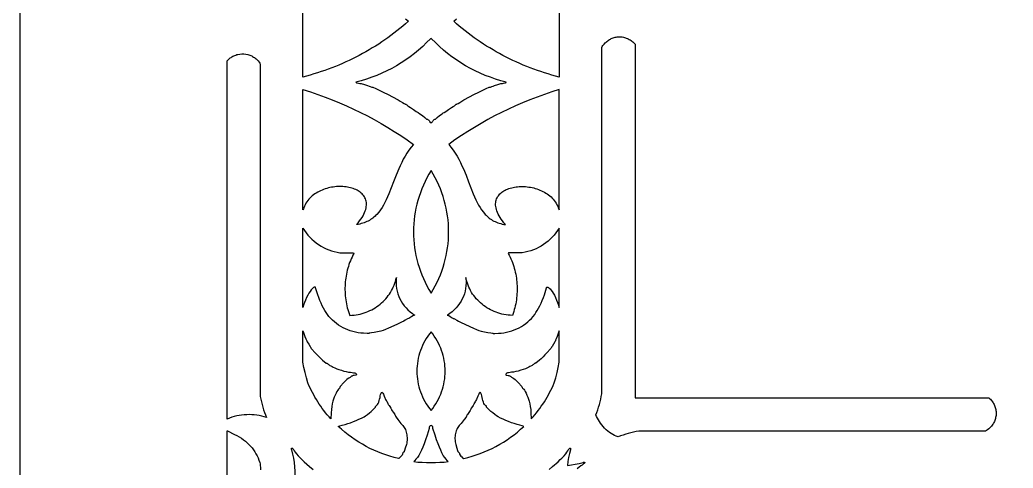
# Model space of a CAD drawing. Extents: x -580 to 993, y -400 to 388.
# Drawn here: x 598.1 to 741.9, y -321.4 to -256.4 of the extents above; entities that cross this region are included whole.
import ezdxf

# ---------------------------------------------------------------- set-up
doc = ezdxf.new("R2010")
doc.units = 0
doc.layers.add('LAYER_1', color=18, linetype='CONTINUOUS')

msp = doc.modelspace()

# ---------------------------------------------------------------- linework, layer by layer
at = {"layer": 'LAYER_1'}
for points in [[(598.06, -400.26), (993.06, -400.26), (993.06, -5.26), (598.06, -5.26)], [(657.6, -259.16), (657.51, -259.17), (656.96, -259.74), (656.39, -260.28), (655.8, -260.81), (655.2, -261.31), (654.57, -261.79), (653.93, -262.24), (653.27, -262.67), (652.59, -263.08), (651.9, -263.47), (651.2, -263.83), (650.48, -264.17), (649.75, -264.48), (649, -264.76), (648.25, -265.02), (647.48, -265.25), (646.7, -265.46), (646.71, -265.48), (646.73, -265.5), (646.8, -265.54), (646.92, -265.58), (647.09, -265.61), (647.27, -265.64), (647.47, -265.68), (647.94, -265.8), (648.41, -265.94), (648.62, -266.02), (648.8, -266.09), (649, -266.17), (649.13, -266.2), (649.18, -266.21), (649.27, -266.24), (649.52, -266.35), (650.67, -266.89), (651.4, -267.25), (652.01, -267.57), (652.83, -268.02), (653.13, -268.2), (653.44, -268.4), (653.69, -268.56), (653.79, -268.61), (653.84, -268.63), (653.88, -268.64), (653.94, -268.67), (654.01, -268.71), (654.07, -268.76), (654.22, -268.88), (654.37, -268.98), (654.64, -269.14), (655.05, -269.41), (655.46, -269.69), (655.71, -269.85), (655.98, -270.03), (656.35, -270.3), (656.69, -270.57), (656.8, -270.67), (656.86, -270.73), (656.89, -270.77), (656.94, -270.8), (656.98, -270.82), (657.03, -270.83), (657.07, -270.84), (657.13, -270.87), (657.19, -270.91), (657.25, -270.97), (657.31, -271.04), (657.36, -271.11), (657.4, -271.18), (657.42, -271.24), (657.43, -271.28), (657.46, -271.31), (657.51, -271.31), (657.6, -271.31), (657.68, -271.31), (657.73, -271.31), (657.76, -271.28), (657.77, -271.24), (657.79, -271.18), (657.83, -271.11), (657.88, -271.04), (657.94, -270.97), (658, -270.91), (658.06, -270.87), (658.12, -270.84), (658.16, -270.83), (658.21, -270.82), (658.25, -270.8), (658.3, -270.77), (658.33, -270.73), (658.39, -270.67), (658.5, -270.57), (658.84, -270.3), (659.21, -270.03), (659.36, -269.92), (659.48, -269.85), (659.73, -269.69), (660.14, -269.41), (660.55, -269.14), (660.82, -268.98), (660.97, -268.88), (661.12, -268.76), (661.25, -268.67), (661.31, -268.64), (661.35, -268.63), (661.4, -268.61), (661.5, -268.56), (661.75, -268.4), (662.06, -268.2), (662.36, -268.02), (663.18, -267.57), (663.79, -267.25), (664.52, -266.89), (665.67, -266.35), (665.92, -266.24), (666.01, -266.21), (666.06, -266.2), (666.19, -266.17), (666.39, -266.09), (666.57, -266.02), (666.78, -265.94), (667.25, -265.8), (667.72, -265.68), (667.92, -265.64), (668.1, -265.61), (668.27, -265.58), (668.39, -265.54), (668.46, -265.5), (668.48, -265.48), (668.49, -265.46), (667.71, -265.25), (666.94, -265.02), (666.19, -264.76), (665.44, -264.48), (664.71, -264.17), (663.99, -263.83), (663.29, -263.47), (662.6, -263.08), (661.92, -262.67), (661.26, -262.24), (660.62, -261.79), (659.99, -261.31), (659.39, -260.81), (658.8, -260.28), (658.23, -259.74), (657.68, -259.17)], [(682.71, -315.6), (682.5, -315.36), (682.3, -315.12), (682.13, -314.87), (681.97, -314.63), (681.82, -314.39), (681.69, -314.14), (681.57, -313.9), (681.46, -313.65), (681.61, -313.29), (681.74, -312.92), (681.86, -312.54), (681.98, -312.16), (682.08, -311.78), (682.17, -311.4), (682.25, -311.01), (682.32, -310.62), (682.32, -260.42), (682.38, -260.29), (682.49, -260.13), (682.65, -259.94), (682.82, -259.76), (682.94, -259.65), (683.05, -259.55), (683.17, -259.46), (683.3, -259.37), (683.43, -259.29), (683.56, -259.22), (683.69, -259.15), (683.83, -259.09), (683.97, -259.04), (684.12, -259), (684.26, -258.97), (684.41, -258.94), (684.55, -258.92), (684.7, -258.9), (684.85, -258.9), (685, -258.9), (685.15, -258.91), (685.29, -258.92), (685.44, -258.95), (685.59, -258.98), (685.73, -259.02), (685.87, -259.07), (686.02, -259.12), (686.15, -259.19), (686.29, -259.26), (686.42, -259.34), (686.55, -259.42), (686.68, -259.52), (686.8, -259.62), (686.91, -259.73), (687.03, -259.84), (687.13, -259.97), (687.13, -311.18), (738.35, -311.18), (738.47, -311.29), (738.59, -311.4), (738.7, -311.52), (738.8, -311.64), (738.9, -311.77), (738.98, -311.9), (739.06, -312.03), (739.13, -312.16), (739.19, -312.3), (739.25, -312.44), (739.3, -312.59), (739.34, -312.73), (739.37, -312.88), (739.39, -313.02), (739.41, -313.17), (739.42, -313.32), (739.42, -313.47), (739.42, -313.62), (739.4, -313.76), (739.38, -313.91), (739.35, -314.06), (739.32, -314.2), (739.27, -314.35), (739.22, -314.49), (739.17, -314.62), (739.1, -314.76), (739.03, -314.89), (738.95, -315.02), (738.86, -315.15), (738.77, -315.27), (738.67, -315.38), (738.56, -315.49), (738.37, -315.67), (738.19, -315.83), (738.03, -315.93), (737.9, -316), (687.69, -316), (687.31, -316.07), (686.92, -316.15), (686.54, -316.24), (686.15, -316.34), (685.78, -316.45), (685.4, -316.58), (685.03, -316.71), (684.67, -316.86), (684.42, -316.75), (684.18, -316.63), (683.93, -316.5), (683.69, -316.35), (683.44, -316.19), (683.2, -316.02), (682.96, -315.82)], [(628.06, -262.39), (628.16, -262.27), (628.28, -262.16), (628.39, -262.05), (628.51, -261.96), (628.64, -261.87), (628.77, -261.78), (628.9, -261.71), (629.04, -261.64), (629.17, -261.58), (629.32, -261.53), (629.46, -261.48), (629.6, -261.44), (629.9, -261.39), (630.19, -261.36), (630.49, -261.37), (630.78, -261.4), (631.07, -261.46), (631.36, -261.55), (631.5, -261.61), (631.63, -261.67), (631.76, -261.74), (631.89, -261.82), (632.02, -261.9), (632.14, -261.99), (632.25, -262.09), (632.37, -262.19), (632.54, -262.37), (632.7, -262.55), (632.81, -262.69), (632.87, -262.82), (632.87, -311), (632.95, -311.39), (633.03, -311.78), (633.12, -312.16), (633.23, -312.54), (633.35, -312.92), (633.48, -313.29), (633.62, -313.66), (633.78, -314.02), (633.42, -313.92), (633.07, -313.83), (632.71, -313.75), (632.35, -313.7), (631.99, -313.65), (631.63, -313.63), (631.26, -313.62), (630.9, -313.63), (630.53, -313.65), (630.17, -313.69), (629.81, -313.74), (629.45, -313.82), (629.1, -313.9), (628.75, -314.01), (628.4, -314.13), (628.06, -314.26)], [(639.05, -266.54), (640.12, -266.88), (641.19, -267.24), (642.25, -267.62), (643.3, -268.03), (644.34, -268.45), (645.37, -268.9), (646.39, -269.37), (647.4, -269.86), (648.4, -270.36), (649.38, -270.89), (650.36, -271.44), (651.32, -272.01), (652.27, -272.6), (653.21, -273.21), (654.13, -273.84), (655.04, -274.48), (654.71, -274.89), (654.39, -275.32), (654.1, -275.75), (653.83, -276.19), (653.58, -276.64), (653.35, -277.1), (653.12, -277.56), (652.92, -278.02), (652.53, -278.95), (652.17, -279.88), (651.82, -280.78), (651.48, -281.66), (651.3, -282.08), (651.11, -282.49), (650.92, -282.89), (650.71, -283.27), (650.5, -283.63), (650.27, -283.98), (650.02, -284.3), (649.76, -284.61), (649.62, -284.75), (649.48, -284.89), (649.33, -285.02), (649.18, -285.15), (649.02, -285.27), (648.85, -285.38), (648.68, -285.48), (648.5, -285.58), (648.32, -285.67), (648.12, -285.76), (647.92, -285.83), (647.72, -285.9), (647.5, -285.96), (647.28, -286.02), (647.05, -286.06), (646.81, -286.09), (647.04, -285.82), (647.25, -285.56), (647.44, -285.3), (647.6, -285.05), (647.75, -284.81), (647.87, -284.57), (647.98, -284.34), (648.07, -284.11), (648.14, -283.89), (648.19, -283.68), (648.22, -283.47), (648.24, -283.27), (648.24, -283.08), (648.23, -282.9), (648.2, -282.72), (648.16, -282.55), (648.1, -282.38), (648.03, -282.22), (647.95, -282.07), (647.85, -281.93), (647.74, -281.79), (647.62, -281.66), (647.49, -281.54), (647.35, -281.42), (647.2, -281.32), (647.04, -281.21), (646.88, -281.12), (646.7, -281.03), (646.52, -280.96), (646.32, -280.88), (646.13, -280.82), (645.92, -280.76), (645.71, -280.72), (645.5, -280.67), (645.28, -280.64), (645.06, -280.62), (644.83, -280.6), (644.6, -280.59), (644.37, -280.59), (644.14, -280.59), (643.9, -280.6), (643.67, -280.63), (643.43, -280.66), (643.2, -280.69), (642.96, -280.74), (642.73, -280.79), (642.5, -280.85), (642.27, -280.92), (642.04, -281), (641.82, -281.09), (641.6, -281.19), (641.39, -281.29), (641.18, -281.4), (640.97, -281.52), (640.78, -281.65), (640.58, -281.79), (640.4, -281.94), (640.22, -282.09), (640.06, -282.25), (639.9, -282.43), (639.75, -282.61), (639.61, -282.8), (639.48, -283), (639.36, -283.21), (639.25, -283.45), (639.17, -283.67), (639.11, -283.83), (639.05, -283.94)], [(676.14, -266.54), (675.07, -266.88), (674, -267.24), (672.94, -267.62), (671.89, -268.03), (670.85, -268.45), (669.82, -268.9), (668.8, -269.37), (667.79, -269.86), (666.79, -270.36), (665.81, -270.89), (664.83, -271.44), (663.87, -272.01), (662.92, -272.6), (661.98, -273.21), (661.06, -273.84), (660.15, -274.48), (660.48, -274.89), (660.8, -275.32), (661.09, -275.75), (661.36, -276.19), (661.61, -276.64), (661.84, -277.1), (662.07, -277.56), (662.27, -278.02), (662.66, -278.95), (663.02, -279.88), (663.37, -280.78), (663.71, -281.66), (663.89, -282.08), (664.08, -282.49), (664.27, -282.89), (664.48, -283.27), (664.69, -283.63), (664.92, -283.98), (665.17, -284.3), (665.43, -284.61), (665.57, -284.75), (665.71, -284.89), (665.86, -285.02), (666.01, -285.15), (666.17, -285.27), (666.34, -285.38), (666.51, -285.48), (666.69, -285.58), (666.87, -285.67), (667.07, -285.76), (667.27, -285.83), (667.47, -285.9), (667.69, -285.96), (667.91, -286.02), (668.14, -286.06), (668.38, -286.09), (668.15, -285.82), (667.94, -285.56), (667.75, -285.3), (667.59, -285.05), (667.44, -284.81), (667.32, -284.57), (667.21, -284.34), (667.12, -284.11), (667.05, -283.89), (667, -283.68), (666.97, -283.47), (666.95, -283.27), (666.95, -283.08), (666.96, -282.9), (666.99, -282.72), (667.03, -282.55), (667.09, -282.38), (667.16, -282.22), (667.24, -282.07), (667.34, -281.93), (667.45, -281.79), (667.57, -281.66), (667.7, -281.54), (667.84, -281.42), (667.99, -281.32), (668.15, -281.21), (668.31, -281.12), (668.49, -281.03), (668.68, -280.96), (668.87, -280.88), (669.06, -280.82), (669.27, -280.76), (669.48, -280.72), (669.69, -280.67), (669.91, -280.64), (670.13, -280.62), (670.36, -280.6), (670.59, -280.59), (670.82, -280.59), (671.05, -280.59), (671.29, -280.6), (671.52, -280.63), (671.76, -280.66), (671.99, -280.69), (672.23, -280.74), (672.46, -280.79), (672.69, -280.85), (672.92, -280.92), (673.15, -281), (673.37, -281.09), (673.59, -281.19), (673.8, -281.29), (674.01, -281.4), (674.22, -281.52), (674.41, -281.65), (674.61, -281.79), (674.79, -281.94), (674.97, -282.09), (675.13, -282.25), (675.29, -282.43), (675.44, -282.61), (675.58, -282.8), (675.71, -283), (675.83, -283.21), (675.94, -283.45), (676.02, -283.67), (676.08, -283.83), (676.14, -283.94)], [(657.6, -278.28), (657.29, -278.8), (657, -279.32), (656.73, -279.85), (656.48, -280.39), (656.25, -280.93), (656.05, -281.48), (655.86, -282.03), (655.69, -282.59), (655.54, -283.15), (655.41, -283.71), (655.3, -284.28), (655.21, -284.85), (655.14, -285.42), (655.09, -286), (655.06, -286.57), (655.05, -287.15), (655.06, -287.72), (655.09, -288.3), (655.14, -288.87), (655.21, -289.44), (655.3, -290.01), (655.41, -290.58), (655.54, -291.14), (655.69, -291.71), (655.86, -292.26), (656.05, -292.82), (656.25, -293.36), (656.48, -293.91), (656.73, -294.44), (657, -294.97), (657.29, -295.5), (657.6, -296.01), (657.9, -295.5), (658.19, -294.97), (658.46, -294.44), (658.71, -293.91), (658.94, -293.36), (659.15, -292.82), (659.33, -292.26), (659.5, -291.71), (659.65, -291.14), (659.78, -290.58), (659.89, -290.01), (659.98, -289.44), (660.05, -288.87), (660.1, -288.3), (660.13, -287.72), (660.14, -287.15), (660.13, -286.57), (660.1, -286), (660.05, -285.42), (659.98, -284.85), (659.89, -284.28), (659.78, -283.71), (659.65, -283.15), (659.5, -282.59), (659.33, -282.03), (659.15, -281.48), (658.94, -280.93), (658.71, -280.39), (658.46, -279.85), (658.19, -279.32), (657.9, -278.8)], [(639.05, -286.6), (639.27, -286.96), (639.51, -287.3), (639.77, -287.62), (640.04, -287.93), (640.34, -288.22), (640.65, -288.5), (640.97, -288.75), (641.31, -288.99), (641.66, -289.21), (642.02, -289.41), (642.39, -289.59), (642.78, -289.75), (643.17, -289.89), (643.58, -290.01), (643.99, -290.1), (644.4, -290.18), (644.79, -290.19), (645.24, -290.2), (646.39, -290.21), (646.41, -290.27), (646.27, -290.53), (646.15, -290.79), (646.03, -291.06), (645.92, -291.33), (645.81, -291.6), (645.71, -291.88), (645.62, -292.15), (645.54, -292.43), (645.47, -292.71), (645.4, -292.99), (645.34, -293.27), (645.29, -293.56), (645.24, -293.84), (645.2, -294.12), (645.17, -294.41), (645.15, -294.7), (645.14, -294.98), (645.13, -295.27), (645.13, -295.56), (645.14, -295.85), (645.15, -296.13), (645.17, -296.42), (645.2, -296.71), (645.24, -296.99), (645.29, -297.28), (645.34, -297.56), (645.4, -297.85), (645.47, -298.13), (645.55, -298.41), (645.63, -298.69), (645.72, -298.97), (645.82, -299.24), (646.13, -299.23), (646.44, -299.2), (646.74, -299.16), (647.04, -299.11), (647.33, -299.05), (647.62, -298.97), (647.91, -298.89), (648.19, -298.79), (648.46, -298.68), (648.73, -298.56), (649, -298.43), (649.25, -298.29), (649.5, -298.14), (649.74, -297.98), (649.98, -297.81), (650.21, -297.64), (650.43, -297.45), (650.64, -297.25), (650.84, -297.05), (651.04, -296.84), (651.22, -296.62), (651.4, -296.39), (651.57, -296.15), (651.72, -295.91), (651.87, -295.66), (652, -295.41), (652.13, -295.14), (652.24, -294.87), (652.34, -294.6), (652.43, -294.32), (652.51, -294.03), (652.57, -293.74), (652.55, -293.95), (652.53, -294.15), (652.52, -294.35), (652.52, -294.55), (652.54, -294.95), (652.59, -295.35), (652.67, -295.74), (652.77, -296.12), (652.91, -296.49), (653.07, -296.85), (653.25, -297.2), (653.47, -297.54), (653.7, -297.86), (653.97, -298.17), (654.25, -298.46), (654.56, -298.73), (654.89, -298.98), (655.06, -299.1), (655.24, -299.21), (655.13, -299.23), (655.03, -299.28), (654.83, -299.41), (654.54, -299.6), (654.44, -299.66), (654.38, -299.68), (654.32, -299.7), (654.2, -299.76), (653.87, -299.94), (653.64, -300.07), (653.33, -300.24), (652.63, -300.58), (651.44, -301.12), (651.02, -301.29), (650.68, -301.42), (650.32, -301.51), (649.85, -301.62), (649.35, -301.71), (648.95, -301.78), (648.71, -301.82), (648.63, -301.83), (648.59, -301.85), (648.51, -301.86), (648.35, -301.86), (647.82, -301.84), (647.43, -301.81), (647.04, -301.76), (646.65, -301.69), (646.27, -301.59), (645.9, -301.48), (645.54, -301.35), (645.19, -301.2), (644.85, -301.03), (644.52, -300.85), (644.2, -300.65), (643.89, -300.43), (643.6, -300.19), (643.32, -299.94), (643.06, -299.68), (642.81, -299.4), (642.59, -299.1), (642.4, -298.84), (642.22, -298.53), (642.03, -298.2), (641.84, -297.84), (641.66, -297.46), (641.49, -297.07), (641.33, -296.67), (641.19, -296.27), (640.88, -295.27), (640.86, -295.19), (640.84, -295.17), (640.82, -295.15), (640.79, -295.14), (640.76, -295.14), (640.68, -295.16), (640.59, -295.21), (640.49, -295.29), (640.37, -295.41), (640.24, -295.55), (640.08, -295.77), (639.91, -296.04), (639.74, -296.34), (639.57, -296.68), (639.42, -297.03), (639.28, -297.4), (639.15, -297.76), (639.05, -298.1)], [(676.14, -286.6), (675.92, -286.96), (675.68, -287.3), (675.42, -287.62), (675.15, -287.93), (674.85, -288.22), (674.54, -288.5), (674.22, -288.75), (673.88, -288.99), (673.53, -289.21), (673.17, -289.41), (672.8, -289.59), (672.41, -289.75), (672.02, -289.89), (671.61, -290.01), (671.2, -290.1), (670.79, -290.18), (670.4, -290.19), (669.95, -290.2), (668.8, -290.21), (668.78, -290.27), (668.92, -290.53), (669.04, -290.79), (669.16, -291.06), (669.27, -291.33), (669.38, -291.6), (669.48, -291.88), (669.57, -292.15), (669.65, -292.43), (669.72, -292.71), (669.79, -292.99), (669.85, -293.27), (669.9, -293.56), (669.95, -293.84), (669.99, -294.12), (670.02, -294.41), (670.04, -294.7), (670.05, -294.98), (670.06, -295.27), (670.06, -295.56), (670.05, -295.85), (670.04, -296.13), (670.02, -296.42), (669.99, -296.71), (669.95, -296.99), (669.9, -297.28), (669.85, -297.56), (669.79, -297.85), (669.72, -298.13), (669.64, -298.41), (669.56, -298.69), (669.47, -298.97), (669.37, -299.24), (669.06, -299.23), (668.75, -299.2), (668.45, -299.16), (668.15, -299.11), (667.86, -299.05), (667.57, -298.97), (667.28, -298.89), (667, -298.79), (666.73, -298.68), (666.46, -298.56), (666.19, -298.43), (665.94, -298.29), (665.69, -298.14), (665.45, -297.98), (665.21, -297.81), (664.98, -297.64), (664.76, -297.45), (664.55, -297.25), (664.35, -297.05), (664.15, -296.84), (663.97, -296.62), (663.79, -296.39), (663.62, -296.15), (663.47, -295.91), (663.32, -295.66), (663.19, -295.41), (663.06, -295.14), (662.95, -294.87), (662.85, -294.6), (662.76, -294.32), (662.68, -294.03), (662.62, -293.74), (662.64, -293.95), (662.66, -294.15), (662.67, -294.35), (662.67, -294.55), (662.65, -294.95), (662.6, -295.35), (662.52, -295.74), (662.42, -296.12), (662.28, -296.49), (662.12, -296.85), (661.94, -297.2), (661.72, -297.54), (661.49, -297.86), (661.22, -298.17), (660.94, -298.46), (660.63, -298.73), (660.3, -298.98), (660.13, -299.1), (659.95, -299.21), (660.06, -299.23), (660.16, -299.28), (660.36, -299.41), (660.65, -299.6), (660.75, -299.66), (660.81, -299.68), (660.87, -299.7), (660.99, -299.76), (661.32, -299.94), (661.55, -300.07), (661.86, -300.24), (662.56, -300.58), (663.75, -301.12), (664.17, -301.29), (664.51, -301.42), (664.87, -301.51), (665.34, -301.62), (665.84, -301.71), (666.24, -301.78), (666.48, -301.82), (666.56, -301.83), (666.6, -301.85), (666.68, -301.86), (666.84, -301.86), (667.37, -301.84), (667.76, -301.81), (668.15, -301.76), (668.54, -301.69), (668.92, -301.59), (669.29, -301.48), (669.65, -301.35), (670, -301.2), (670.34, -301.03), (670.67, -300.85), (670.99, -300.65), (671.3, -300.43), (671.59, -300.19), (671.87, -299.94), (672.13, -299.68), (672.38, -299.4), (672.6, -299.1), (672.79, -298.84), (672.97, -298.53), (673.16, -298.2), (673.35, -297.84), (673.53, -297.46), (673.7, -297.07), (673.86, -296.67), (674, -296.27), (674.31, -295.27), (674.33, -295.19), (674.35, -295.17), (674.37, -295.15), (674.4, -295.14), (674.43, -295.14), (674.51, -295.16), (674.6, -295.21), (674.7, -295.29), (674.82, -295.41), (674.95, -295.55), (675.11, -295.77), (675.28, -296.04), (675.45, -296.34), (675.62, -296.68), (675.77, -297.03), (675.91, -297.4), (676.04, -297.76), (676.14, -298.1)], [(639.05, -301.48), (639.12, -301.74), (639.22, -302.01), (639.34, -302.3), (639.48, -302.64), (639.56, -302.83), (639.59, -302.93), (639.62, -302.99), (639.68, -303.1), (639.88, -303.41), (640.08, -303.73), (640.14, -303.83), (640.17, -303.88), (640.17, -303.9), (640.18, -303.93), (640.26, -304.04), (640.86, -304.71), (641.1, -304.98), (641.38, -305.27), (641.66, -305.54), (641.9, -305.75), (642.41, -306.19), (642.5, -306.19), (642.55, -306.2), (642.6, -306.23), (642.65, -306.27), (642.7, -306.31), (642.76, -306.37), (642.85, -306.43), (642.95, -306.49), (643.06, -306.55), (643.27, -306.65), (643.43, -306.73), (643.65, -306.85), (643.94, -306.97), (644.26, -307.09), (644.61, -307.2), (644.96, -307.31), (645.31, -307.39), (645.64, -307.46), (645.93, -307.49), (646.16, -307.52), (646.37, -307.55), (646.54, -307.59), (646.64, -307.62), (646.7, -307.65), (646.74, -307.7), (646.77, -307.75), (646.78, -307.8), (646.78, -307.84), (646.76, -307.88), (646.73, -307.91), (646.68, -307.92), (646.44, -307.95), (646.33, -307.97), (646.24, -308), (646.16, -308.03), (646.09, -308.06), (646.03, -308.1), (645.99, -308.15), (645.94, -308.21), (645.87, -308.26), (645.78, -308.31), (645.7, -308.34), (645.66, -308.36), (645.59, -308.4), (645.41, -308.54), (645.2, -308.73), (644.98, -308.96), (644.44, -309.53), (644.38, -309.7), (644.35, -309.77), (644.32, -309.83), (644.28, -309.86), (644.24, -309.88), (644.22, -309.89), (644.18, -309.93), (644.08, -310.06), (643.97, -310.26), (643.84, -310.51), (643.71, -310.8), (643.59, -311.1), (643.47, -311.4), (643.38, -311.68), (643.29, -312.04), (643.22, -312.43), (643.17, -312.86), (643.13, -313.35), (643.09, -314.24), (642.83, -313.95), (642.57, -313.65), (642.32, -313.35), (642.08, -313.04), (641.85, -312.73), (641.63, -312.41), (641.41, -312.09), (641.19, -311.76), (640.99, -311.44), (640.79, -311.1), (640.6, -310.77), (640.42, -310.43), (640.25, -310.09), (640.08, -309.74), (639.92, -309.39), (639.77, -309.04), (639.54, -308.29), (639.35, -307.54), (639.18, -306.78), (639.05, -306.02)], [(657.6, -301.62), (657.35, -301.94), (657.12, -302.27), (656.9, -302.6), (656.7, -302.94), (656.52, -303.28), (656.35, -303.63), (656.2, -303.99), (656.06, -304.35), (655.94, -304.71), (655.84, -305.08), (655.75, -305.45), (655.68, -305.83), (655.62, -306.2), (655.58, -306.58), (655.56, -306.95), (655.55, -307.33), (655.56, -307.71), (655.58, -308.09), (655.62, -308.46), (655.68, -308.84), (655.75, -309.21), (655.84, -309.58), (655.94, -309.95), (656.06, -310.31), (656.2, -310.67), (656.35, -311.03), (656.52, -311.38), (656.7, -311.72), (656.9, -312.06), (657.12, -312.4), (657.35, -312.72), (657.6, -313.04), (657.84, -312.72), (658.07, -312.4), (658.29, -312.06), (658.49, -311.72), (658.67, -311.38), (658.84, -311.03), (658.99, -310.67), (659.13, -310.31), (659.25, -309.95), (659.35, -309.58), (659.44, -309.21), (659.51, -308.84), (659.57, -308.46), (659.61, -308.09), (659.63, -307.71), (659.64, -307.33), (659.63, -306.95), (659.61, -306.58), (659.57, -306.2), (659.51, -305.83), (659.44, -305.45), (659.35, -305.08), (659.25, -304.71), (659.13, -304.35), (658.99, -303.99), (658.84, -303.63), (658.67, -303.28), (658.49, -302.94), (658.29, -302.6), (658.07, -302.27), (657.84, -301.94)], [(676.14, -301.48), (676.07, -301.74), (675.97, -302.01), (675.85, -302.3), (675.71, -302.64), (675.63, -302.83), (675.6, -302.93), (675.57, -302.99), (675.51, -303.1), (675.31, -303.41), (675.11, -303.73), (675.05, -303.83), (675.02, -303.88), (675.02, -303.9), (675.01, -303.93), (674.93, -304.04), (674.33, -304.71), (674.09, -304.98), (673.81, -305.27), (673.53, -305.54), (673.29, -305.75), (672.78, -306.19), (672.69, -306.19), (672.64, -306.2), (672.59, -306.23), (672.54, -306.27), (672.49, -306.31), (672.43, -306.37), (672.34, -306.43), (672.24, -306.49), (672.13, -306.55), (671.92, -306.65), (671.76, -306.73), (671.54, -306.85), (671.26, -306.97), (670.93, -307.09), (670.58, -307.2), (670.23, -307.31), (669.88, -307.39), (669.55, -307.46), (669.26, -307.49), (669.03, -307.52), (668.82, -307.55), (668.65, -307.59), (668.55, -307.62), (668.49, -307.65), (668.45, -307.7), (668.42, -307.75), (668.41, -307.8), (668.41, -307.84), (668.43, -307.88), (668.46, -307.91), (668.51, -307.92), (668.75, -307.95), (668.86, -307.97), (668.95, -308), (669.03, -308.03), (669.1, -308.06), (669.16, -308.1), (669.2, -308.15), (669.25, -308.21), (669.32, -308.26), (669.41, -308.31), (669.49, -308.34), (669.53, -308.36), (669.6, -308.4), (669.78, -308.54), (669.99, -308.73), (670.21, -308.96), (670.75, -309.53), (670.81, -309.7), (670.84, -309.77), (670.87, -309.83), (670.91, -309.86), (670.95, -309.88), (670.97, -309.89), (671.01, -309.93), (671.11, -310.06), (671.22, -310.26), (671.35, -310.51), (671.48, -310.8), (671.6, -311.1), (671.72, -311.4), (671.81, -311.68), (671.9, -312.04), (671.97, -312.43), (672.02, -312.86), (672.06, -313.35), (672.1, -314.24), (672.36, -313.95), (672.62, -313.65), (672.87, -313.35), (673.11, -313.04), (673.34, -312.73), (673.56, -312.41), (673.78, -312.09), (674, -311.76), (674.2, -311.44), (674.4, -311.1), (674.59, -310.77), (674.77, -310.43), (674.94, -310.09), (675.11, -309.74), (675.27, -309.39), (675.42, -309.04), (675.65, -308.29), (675.84, -307.54), (676.01, -306.78), (676.14, -306.02)], [(644.15, -315.32), (644.41, -315.24), (644.74, -315.15), (645.14, -315.05), (645.54, -314.93), (645.95, -314.79), (646.37, -314.64), (646.77, -314.48), (647.16, -314.3), (647.54, -314.12), (647.89, -313.93), (648.12, -313.79), (648.38, -313.6), (648.66, -313.38), (648.93, -313.16), (649.18, -312.94), (649.38, -312.74), (649.51, -312.59), (649.55, -312.53), (649.56, -312.5), (649.57, -312.45), (649.6, -312.41), (649.63, -312.36), (649.67, -312.33), (649.71, -312.3), (649.76, -312.26), (649.84, -312.15), (649.93, -311.99), (650.01, -311.8), (650.08, -311.59), (650.15, -311.36), (650.21, -311.13), (650.25, -310.88), (650.28, -310.73), (650.32, -310.6), (650.37, -310.49), (650.42, -310.43), (650.45, -310.4), (650.48, -310.39), (650.51, -310.4), (650.54, -310.42), (650.58, -310.45), (650.61, -310.51), (650.7, -310.67), (650.83, -310.97), (650.92, -311.21), (650.95, -311.31), (651.01, -311.43), (651.09, -311.56), (651.17, -311.68), (651.3, -311.9), (651.35, -311.98), (651.36, -312.04), (651.38, -312.1), (651.43, -312.2), (651.51, -312.32), (651.61, -312.45), (651.78, -312.7), (651.83, -312.79), (651.85, -312.85), (651.87, -312.91), (651.93, -313.01), (652.14, -313.32), (652.34, -313.62), (652.4, -313.72), (652.42, -313.77), (652.45, -313.84), (652.52, -313.97), (652.78, -314.32), (653.09, -314.72), (653.24, -314.9), (653.38, -315.05), (653.5, -315.18), (653.61, -315.32), (653.71, -315.47), (653.8, -315.64), (653.88, -315.8), (653.94, -315.98), (654, -316.16), (654.05, -316.35), (654.09, -316.54), (654.11, -316.74), (654.13, -316.94), (654.13, -317.14), (654.12, -317.34), (654.1, -317.54), (654.07, -317.74), (654.02, -317.94), (653.87, -318.49), (653.76, -318.83), (653.72, -318.94), (653.68, -319.01), (653.64, -319.06), (653.6, -319.08), (653.55, -319.11), (653.52, -319.16), (653.49, -319.22), (653.48, -319.29), (653.48, -319.32), (653.46, -319.37), (653.39, -319.49), (653.29, -319.62), (653.17, -319.75), (652.99, -319.91), (652.92, -319.96), (652.86, -320), (652.26, -319.84), (651.65, -319.66), (651.06, -319.47), (650.47, -319.26), (649.89, -319.03), (649.32, -318.78), (648.75, -318.51), (648.2, -318.22), (647.65, -317.92), (647.12, -317.6), (646.59, -317.26), (646.08, -316.91), (645.58, -316.54), (645.09, -316.15), (644.62, -315.74)], [(671.04, -315.32), (670.78, -315.24), (670.45, -315.15), (670.05, -315.05), (669.65, -314.93), (669.24, -314.79), (668.82, -314.64), (668.42, -314.48), (668.03, -314.3), (667.65, -314.12), (667.3, -313.93), (667.07, -313.79), (666.81, -313.6), (666.53, -313.38), (666.26, -313.16), (666.01, -312.94), (665.81, -312.74), (665.68, -312.59), (665.64, -312.53), (665.63, -312.5), (665.62, -312.45), (665.6, -312.41), (665.56, -312.36), (665.52, -312.33), (665.48, -312.3), (665.43, -312.26), (665.35, -312.15), (665.26, -311.99), (665.18, -311.8), (665.11, -311.59), (665.04, -311.36), (664.98, -311.13), (664.94, -310.88), (664.91, -310.73), (664.87, -310.6), (664.82, -310.49), (664.77, -310.43), (664.74, -310.4), (664.71, -310.39), (664.68, -310.4), (664.65, -310.42), (664.61, -310.45), (664.58, -310.51), (664.49, -310.67), (664.36, -310.97), (664.27, -311.21), (664.24, -311.31), (664.18, -311.43), (664.1, -311.56), (664.02, -311.68), (663.89, -311.9), (663.85, -311.98), (663.83, -312.04), (663.81, -312.1), (663.76, -312.2), (663.68, -312.32), (663.58, -312.45), (663.41, -312.7), (663.36, -312.79), (663.34, -312.85), (663.32, -312.91), (663.26, -313.01), (663.05, -313.32), (662.85, -313.62), (662.79, -313.72), (662.77, -313.77), (662.74, -313.84), (662.67, -313.97), (662.41, -314.32), (662.1, -314.72), (661.95, -314.9), (661.81, -315.05), (661.69, -315.18), (661.58, -315.32), (661.48, -315.47), (661.39, -315.64), (661.31, -315.8), (661.25, -315.98), (661.19, -316.16), (661.14, -316.35), (661.1, -316.54), (661.08, -316.74), (661.06, -316.94), (661.06, -317.14), (661.07, -317.34), (661.09, -317.54), (661.12, -317.74), (661.17, -317.94), (661.32, -318.49), (661.43, -318.83), (661.47, -318.94), (661.51, -319.01), (661.55, -319.06), (661.59, -319.08), (661.64, -319.11), (661.67, -319.16), (661.7, -319.22), (661.71, -319.29), (661.71, -319.32), (661.73, -319.37), (661.8, -319.49), (661.9, -319.62), (662.03, -319.75), (662.2, -319.91), (662.27, -319.96), (662.33, -320), (662.93, -319.84), (663.54, -319.66), (664.13, -319.47), (664.72, -319.26), (665.3, -319.03), (665.87, -318.78), (666.44, -318.51), (666.99, -318.22), (667.54, -317.92), (668.07, -317.6), (668.6, -317.26), (669.11, -316.91), (669.61, -316.54), (670.1, -316.15), (670.57, -315.74)], [(657.6, -315.22), (657.47, -315.24), (657.42, -315.27), (657.39, -315.32), (657.35, -315.38), (657.33, -315.44), (657.33, -315.5), (657.33, -315.62), (657.01, -316.6), (656.79, -317.26), (656.58, -317.84), (656.39, -318.34), (656.2, -318.79), (656.01, -319.17), (655.82, -319.52), (655.62, -319.82), (655.41, -320.09), (655.25, -320.28), (655.11, -320.42), (655.7, -320.49), (656.31, -320.53), (656.93, -320.56), (657.6, -320.57), (658.26, -320.56), (658.88, -320.53), (659.49, -320.49), (660.08, -320.42), (659.94, -320.28), (659.78, -320.09), (659.57, -319.82), (659.37, -319.52), (659.18, -319.17), (658.99, -318.79), (658.8, -318.34), (658.61, -317.84), (658.4, -317.26), (658.18, -316.6), (657.86, -315.62), (657.86, -315.5), (657.86, -315.44), (657.84, -315.38), (657.8, -315.32), (657.77, -315.27), (657.75, -315.26), (657.72, -315.24)]]:
    msp.add_lwpolyline(points, close=True, dxfattribs=at)
for points in [[(653.91, -256.27), (654.32, -256.65), (653.91, -257.01), (653.5, -257.36), (653.08, -257.7), (652.66, -258.04), (652.23, -258.38), (651.79, -258.7), (651.35, -259.02), (650.91, -259.33), (650.46, -259.64), (650.01, -259.94), (649.55, -260.23), (649.09, -260.51), (648.62, -260.79), (648.15, -261.06), (647.68, -261.33), (647.2, -261.58), (646.72, -261.83), (646.23, -262.08), (645.74, -262.31), (645.25, -262.54), (644.75, -262.77), (644.25, -262.98), (643.74, -263.19), (643.23, -263.39), (642.72, -263.58), (642.2, -263.76), (641.68, -263.94), (641.16, -264.11), (640.64, -264.27), (640.11, -264.43), (639.58, -264.58), (639.05, -264.72), (639.05, -256.65), (639.05, -248.07)], [(676.14, -248.07), (676.14, -256.65), (676.14, -264.72), (675.61, -264.58), (675.08, -264.43), (674.55, -264.27), (674.03, -264.11), (673.51, -263.94), (672.99, -263.76), (672.47, -263.58), (671.96, -263.39), (671.45, -263.19), (670.94, -262.98), (670.44, -262.77), (669.94, -262.54), (669.45, -262.31), (668.96, -262.08), (668.47, -261.83), (667.99, -261.58), (667.51, -261.33), (667.04, -261.06), (666.57, -260.79), (666.1, -260.51), (665.64, -260.23), (665.18, -259.94), (664.73, -259.64), (664.28, -259.33), (663.84, -259.02), (663.4, -258.7), (662.96, -258.38), (662.53, -258.04), (662.11, -257.7), (661.69, -257.36), (661.28, -257.01), (660.87, -256.65), (661.28, -256.27)], [(628.06, -338.42), (628.06, -315.95), (628.13, -315.98), (629.12, -316.48), (629.47, -316.66), (629.81, -316.85), (630.13, -317.05), (630.43, -317.25), (630.71, -317.47), (630.98, -317.7), (631.23, -317.93), (631.46, -318.18), (631.68, -318.44), (631.88, -318.71), (632.07, -318.99), (632.24, -319.28), (632.4, -319.58), (632.55, -319.9), (632.68, -320.23), (632.8, -320.57), (632.84, -320.74), (632.86, -320.99), (632.88, -321.28), (632.89, -321.61)], [(674.68, -321.59), (675.2, -321.14), (675.98, -320.44), (676.31, -320.13), (676.51, -319.93), (676.85, -319.57), (677.1, -319.29), (677.27, -319.06), (677.4, -318.86), (677.47, -318.73), (677.55, -318.63), (677.62, -318.55), (677.68, -318.5), (677.73, -318.48), (677.75, -318.48), (677.77, -318.48), (677.78, -318.5), (677.79, -318.52), (677.8, -318.59), (677.79, -318.67), (677.77, -318.71), (677.62, -319.27), (677.5, -319.84), (677.41, -320.41), (677.34, -320.98), (677.91, -320.91), (678.48, -320.82), (679.05, -320.7), (679.61, -320.55), (679.65, -320.53), (679.73, -320.52), (679.8, -320.53), (679.82, -320.54), (679.84, -320.55), (679.84, -320.57), (679.84, -320.59), (679.82, -320.64), (679.76, -320.7), (679.69, -320.77), (679.58, -320.84), (679.46, -320.92), (679.26, -321.05), (679.03, -321.22), (678.75, -321.46)]]:
    msp.add_lwpolyline(points, dxfattribs=at)
msp.add_lwpolyline([(636.53, -328.54, 0.18375), (637.42, -318.71), (637.4, -318.67), (637.39, -318.59), (637.4, -318.52), (637.41, -318.5), (637.42, -318.48), (637.44, -318.48), (637.46, -318.48), (637.51, -318.5), (637.57, -318.55), (637.64, -318.63), (637.72, -318.73), (637.79, -318.86), (637.92, -319.06), (638.09, -319.29), (638.34, -319.57), (638.68, -319.93), (638.88, -320.13), (639.21, -320.44), (639.99, -321.14), (640.51, -321.59)], format="xyb", dxfattribs=at)

doc.saveas('drawing.dxf')
